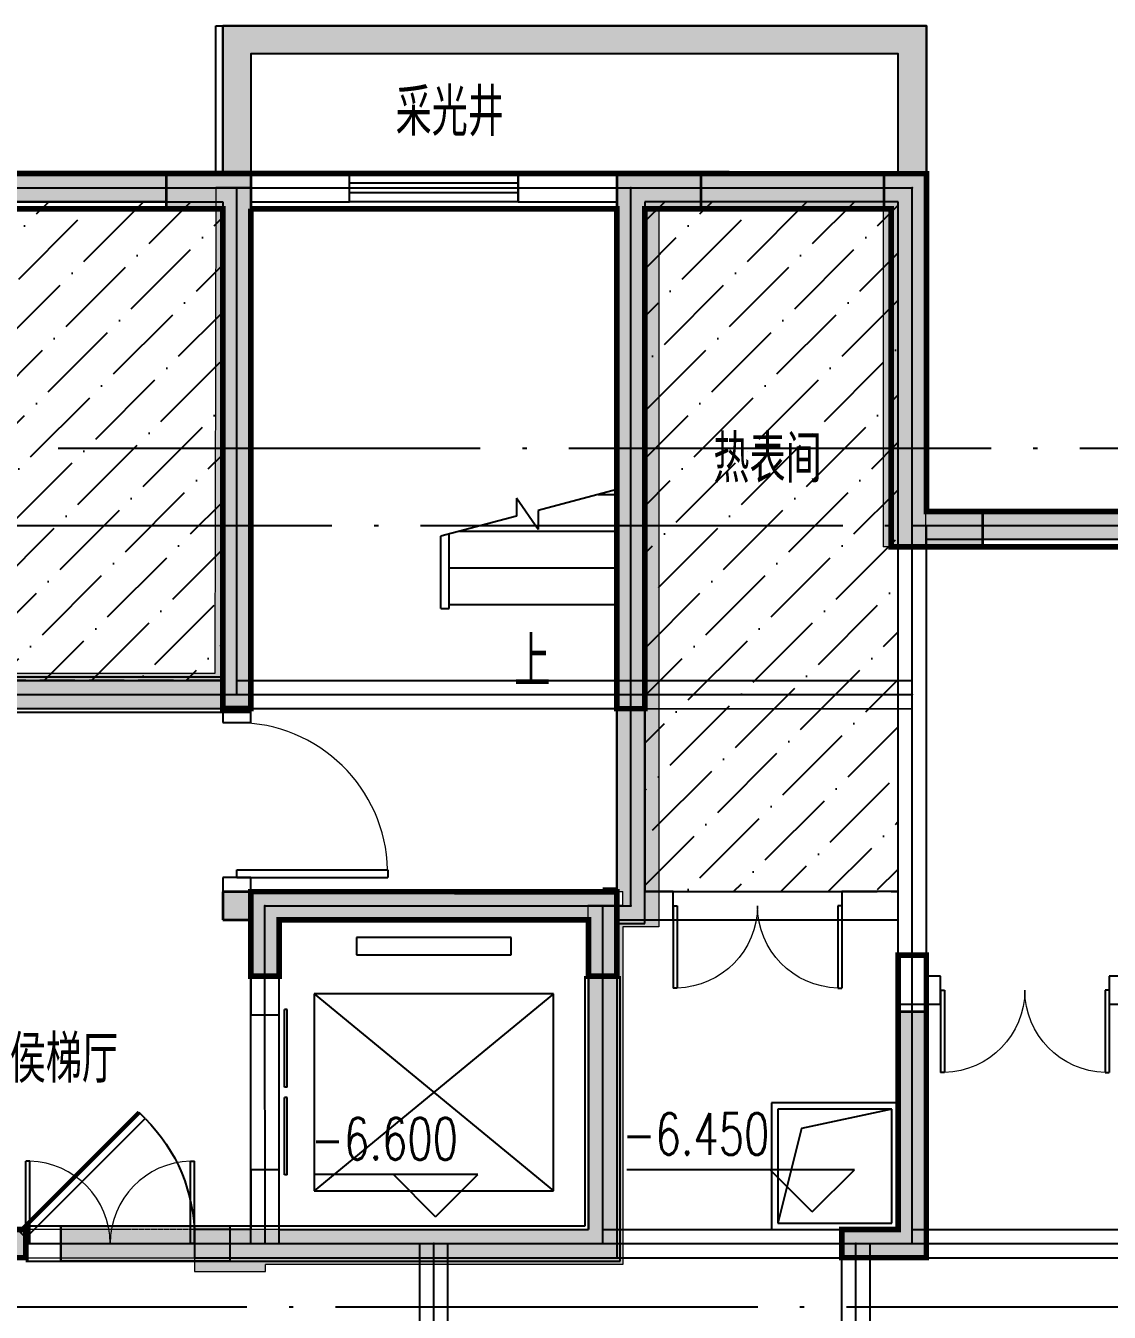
# Model space of a CAD drawing. Extents: x 290727 to 13733020, y 1731457 to 3643100.
# Drawn here: x 722863 to 730562, y 2202942 to 2212080 of the extents above; entities that cross this region are included whole.
import ezdxf

# ---------------------------------------------------------------- set-up
doc = ezdxf.new("R2010")
doc.units = 0
doc.header["$LTSCALE"] = 10
doc.header["$PDSIZE"] = 0.5
for name, pattern in [('DASH', [0.35, 0.25, -0.1]), ('DASHED', [0.75, 0.5, -0.25]), ('DOTE', [2.4200000000000004, 2, -0.2, 0.02, -0.2])]:
    doc.linetypes.add(name, pattern=pattern)
doc.layers.get('0').update_dxf_attribs({"linetype": 'CONTINUOUS'})
doc.layers.add('1106', color=7, linetype='CONTINUOUS', true_color=0x89bf5f)
doc.layers.add('2206', color=7, linetype='CONTINUOUS', true_color=0x3474d4)
for name, color, linetype in [('21000', 5, 'CONTINUOUS'), ('BEAM_DASH', 144, 'DASHED'), ('DIM_ELEV', 3, 'CONTINUOUS'), ('DIM_IDEN', 3, 'CONTINUOUS'), ('DIM_SYMB', 3, 'CONTINUOUS'), ('DOTE', 8, 'DOTE'), ('EVTR', 2, 'CONTINUOUS'), ('PUB_HATCH', 8, 'CONTINUOUS'), ('PUB_TEXT', 7, 'CONTINUOUS'), ('STAIR', 2, 'CONTINUOUS'), ('WALL', 255, 'CONTINUOUS'), ('WINDOW', 4, 'CONTINUOUS'), ('X-人防$0$PUB_HATCH', 8, 'CONTINUOUS'), ('人防4..30$0$人防4..30$0$SPACE_HATCH', 8, 'CONTINUOUS'), ('作业图', 4, 'CONTINUOUS'), ('文字', 4, 'CONTINUOUS')]:
    doc.layers.add(name, color=color, linetype=linetype)
doc.layers.add('DIM_MODI', color=6, linetype='CONTINUOUS', plot=False)
for name, color, linetype, lineweight in [('S_ConcWall', 8, 'CONTINUOUS', 35), ('X-人防$0$人防', 210, 'CONTINUOUS', 20), ('人防4..30$0$人防4..30$0$人防', 210, 'CONTINUOUS', 20)]:
    doc.layers.add(name, color=color, linetype=linetype, lineweight=lineweight)
doc.layers.get('0').off()
doc.styles.add('_TCH_DIM', font='SIMPLEX', dxfattribs={"bigfont": 'GBCBIG'})
doc.styles.add('HNSJY', font='HNSJY-07', dxfattribs={"width": 0.8, "bigfont": 'HNSJY-HZ'})

# ---------------------------------------------------------------- blocks, each defined once
blk = doc.blocks.new('A$C55C93FC2')
at = {"layer": 'DOTE', "linetype": 'DOTE', "ltscale": 150}
for p, q in [((107484.1350579556, 82642.35001189308), (252290.8196143164, 82642.35001189169)), ((102195.9590474386, 76542.35001189262), (252290.8196143164, 76542.35001189169))]:
    blk.add_line(p, q, dxfattribs=at)
blk = doc.blocks.new('A$C682E2834')
h = blk.add_hatch(color=0)
h.dxf.hatch_style = 1
h.paths.add_polyline_path([(30400.23085716739, 7899.570863577392), (30600.24778824602, 7899.58779752336), (30600.28163841716, 7499.763246389892), (30800.28163841716, 7499.782777639892), (30800.23085716716, 7899.561097952392), (32999.96913841716, 7899.459535452392), (33000.16445091716, 7499.571840139892), (33200.16445091716, 7499.638246389892), (33200.05505534937, 7899.587791461672), (33200.00038841716, 7899.570863577392), (33200.00038841739, 8099.440454095457), (30600.23085716739, 8099.570863577392), (30400.23085716739, 8099.570863577392)])
edge = h.paths.add_edge_path(flags=16)
edge.add_line((11799.89296654239, 7900.001527639892), (11799.80312279216, 7500.223207327392))
h.paths.add_polyline_path([(9600.016013417393, 7900.001527639892), (11799.89296654239, 7900.001527639892)], flags=17)
h.paths.add_polyline_path([(21424.87343529216, 250.0015276398917), (21599.87343529216, 250.0020159211417), (21599.87343529216, 0.002015921141719446), (21174.87343529216, 0.001527639891719446), (20999.87343529216, 0.002015921141719446), (20999.87343529216, 250.0020159211417), (21174.87343529216, 250.0015276398917), (21175.03163841716, 2150.010804983642), (21425.03163841716, 2149.991273733642)])
h.paths.add_polyline_path([(42349.82460716716, 2149.023988577392), (42599.82460716716, 2149.014222952392), (42599.74648216716, 0.0005510773917194456), (42199.74648216716, 0.002015921141719446), (42199.74648216716, 250.0020159211417), (42349.74648216716, 250.0015276398917)])
h.paths.add_polyline_path([(42599.90663841716, 3549.014222952392), (42349.90663841716, 3549.025941702392), (42350.00429466716, 5450.001527639892), (42200.00038841716, 5450.001527639892), (42200.00038841716, 5700.001527639892), (42600.00038841716, 5700.001527639892)])
h.paths.add_polyline_path([(40700.23085716716, 10549.10113701489), (40700.24257591716, 10799.10113701489), (41300.23866966716, 10799.07574638989), (41300.16054466716, 8649.073793264892), (41050.16054466716, 8649.083558889892), (41050.24257591716, 10549.08648857739)])
h.paths.add_polyline_path([(39150.00038841716, 5450.001527639892), (39150.00038841716, 5700.001527639892), (41050.00038841716, 5700.001527639892), (41050.00038841716, 6099.077699514892), (41300.00038841716, 6099.077699514892), (41300.00038841716, 5450.001527639892)])
h.paths.add_polyline_path([(35100.33632591716, 12949.37848076489), (35100.34804466716, 13199.37848076489), (35400.34023216716, 13199.34918388989), (35400.23866966716, 10799.34625420239), (35800.24648216716, 10799.33160576489), (35800.22695091716, 10549.33160576489), (35150.23866966716, 10549.36383232739), (35150.34413841716, 12949.36090263989)])
h.paths.add_polyline_path([(28700.48085716716, 13199.59723076489), (28700.47695091716, 12949.59723076489), (28650.48281029216, 12949.60309013989), (28650.38124779216, 10549.60504326489), (28000.38124779216, 10549.60504326489), (28000.38124779216, 10799.60504326489), (28400.38124779216, 10799.60504326489), (28400.48281029216, 13199.60699638989)])
h.paths.add_polyline_path([(22750.16249779216, 8649.935121389892), (22500.16249779216, 8649.944887014892), (22500.23866966716, 10799.94586357739), (23100.24257591716, 10799.91754326489), (23100.23085716716, 10549.91754326489), (22750.23866966716, 10549.93414482739)])
h.paths.add_polyline_path([(24650.00234154216, 5700.001527639892), (24650.00234154216, 5450.001527639892), (22500.00234154216, 5450.001527639892), (22500.00234154216, 6049.940980764892), (22750.00234154216, 6049.940980764892), (22750.00234154216, 5700.001527639892)])
h.paths.add_polyline_path([(25699.81679466716, 250.0010393586417), (25699.81679466716, 0.001039358641719446), (24799.74648216716, 0.001039358641719446), (24799.83046654216, 2149.837953421142), (25049.83046654216, 2149.827699514892), (25049.74648216716, 250.0010393586417)])
h.paths.add_polyline_path([(32024.28945091716, 0.001039358641719446), (31299.81679466716, 0.001039358641719446), (31299.81679466716, 250.0010393586417), (31774.35976341716, 250.0010393586417), (31774.89101341716, 2149.639711233642), (32024.89101341716, 2149.569398733642), (32024.35976341716, 250.0010393586417), (32499.81679466716, 250.0010393586417), (32499.81679466716, 0.001039358641719446)])
h.paths.add_polyline_path([(29000.14491966716, 5700.001527639892), (29000.14491966716, 5500.001527639892), (28400.14296654216, 5500.001527639892), (28400.22109154216, 7249.609926077392), (28600.22109154216, 7249.600160452392), (28600.14296654216, 5700.001527639892)])
h.paths.add_polyline_path([(34800.00038841716, 5500.001527639892), (34800.00038841716, 5700.001527639892), (35200.00038841716, 5700.001527639892), (35200.00038841716, 7249.351137014892), (35400.00038841716, 7249.351137014892), (35400.00038841716, 5500.001527639892)])
h.paths.add_polyline_path([(30000.47695091716, 12949.58355888989), (30000.48085716716, 13199.58160576489), (30600.48281029216, 13199.57184013989), (30600.32656029216, 9399.568910452392), (30400.33046654216, 9399.575746389892), (30400.48671654216, 12949.57574638989)])
h.paths.add_polyline_path([(33200.18398216716, 9399.449769827392), (33400.18007591716, 9399.442933889892), (33400.34023216716, 12949.44098076489), (33800.33632591716, 12949.41949638989), (33800.34804466716, 13199.41949638989), (33200.34023216716, 13199.44879326489)])
h.paths.add_polyline_path([(38099.74648216716, 0.001039358641719446), (38099.74648216716, 250.0010393586417), (38749.74648216716, 250.0010393586417), (38749.82460716716, 2149.190980764892), (38999.82460716716, 2149.181215139892), (38999.74648216716, 0.001039358641719446)])
h.paths.add_polyline_path([(35024.86366966716, 2149.365785452392), (34774.86366966716, 2149.374574514892), (34774.93788841716, 4199.375551077392), (35024.93788841716, 4199.365785452392)])
h.paths.add_polyline_path([(29025.00234154216, 2149.648500296142), (28775.00234154216, 2149.648500296142), (28775.00234154216, 4199.648012014892), (29025.00234154216, 4199.648012014892)])
h.paths.add_polyline_path([(1900.001609120285, 10800.00152763989), (1900.001609120285, 10550.00152763989), (1550.001609120285, 10550.00152763989), (1550.001609120285, 8650.001527639892), (1300.001609120285, 8650.001527639892), (1300.001609120285, 10800.00152763989)])
h.paths.add_polyline_path([(3450.00136497966, 5700.001527639892), (3450.00136497966, 5450.001527639892), (1300.001609120285, 5450.001527639892), (1300.001609120285, 6100.001527639892), (1550.001609120285, 6100.001527639892), (1550.001609120285, 5700.001527639892)])
h.paths.add_polyline_path([(20100.00234154216, 8650.001527639892), (19850.00234154216, 8650.001527639892), (19850.00234154216, 10550.00152763989), (19500.00234154216, 10550.00152763989), (19500.00234154216, 10800.00152763989), (20100.00234154216, 10800.00152763989)])
h.paths.add_polyline_path([(13899.85097435466, 12950.00152763989), (13899.85097435466, 13200.00152763989), (14199.85488060466, 13200.00152763989), (14199.85488060466, 10800.00152763989), (14599.85585716716, 10800.00152763989), (14599.85585716716, 10550.00152763989), (13949.85488060466, 10550.00152763989), (13949.85488060466, 12950.00152763989)])
h.paths.add_polyline_path([(7499.99745872966, 13200.00152763989), (7499.99745872966, 12950.00152763989), (7450.00136497966, 12950.00152763989), (7450.00136497966, 10550.00152763989), (6800.00136497966, 10550.00152763989), (6800.00136497966, 10800.00152763989), (7200.00136497966, 10800.00152763989), (7200.00136497966, 13200.00152763989)])
h.paths.add_polyline_path([(17950.00234154216, 5450.001527639892), (17950.00234154216, 5700.001527639892), (19850.00234154216, 5700.001527639892), (19850.00234154216, 6050.001527639892), (20100.00234154216, 6050.001527639892), (20100.00234154216, 5450.001527639892)])
h.paths.add_polyline_path([(16900.00234154216, 0.001039358641719446), (16900.00234154216, 250.0010393586417), (17550.00234154216, 250.0010393586417), (17550.00234154216, 2150.001039358642), (17800.00234154216, 2150.001039358642), (17800.00234154216, 0.001039358641719446)])
h.paths.add_polyline_path([(10575.42616966716, 0.001039358641719446), (10100.00136497966, 0.001039358641719446), (10100.00136497966, 250.0010393586417), (10575.42616966716, 250.0010393586417), (10575.00136497966, 2149.975160452392), (10825.00136497966, 2150.026918264892), (10825.42616966716, 250.0010393586417), (11300.00136497966, 250.0010393586417), (11300.00136497966, 0.001039358641719446)])
h.paths.add_polyline_path([(400.0016091202851, 5700.001527639892), (400.0016091202851, 5450.001527639892), (250.0016091202851, 5450.001527639892), (250.0016091202851, 3550.001527639892), (0.001609120285138488, 3550.001527639892), (0.001609120285138488, 5700.001527639892)])
h.paths.add_polyline_path([(400.0011208390351, 250.0020159211417), (400.0018532609101, 0.002015921141719446), (0.001609120285138488, 0.0005510773917194456), (0.001609120285138488, 2150.001039358642), (250.0016091202851, 2150.001039358642), (250.0016091202851, 250.0015276398917)])
h.paths.add_polyline_path([(13599.85488060466, 5500.001527639892), (13599.85488060466, 5700.001527639892), (13999.85488060466, 5700.001527639892), (13999.85488060466, 7250.001527639892), (14199.85488060466, 7250.001527639892), (14199.85488060466, 5500.001527639892)])
h.paths.add_polyline_path([(7800.00136497966, 5700.001527639892), (7800.00136497966, 5500.001527639892), (7200.00136497966, 5500.001527639892), (7200.00136497966, 7250.001527639892), (7400.00136497966, 7250.001527639892), (7400.00136497966, 5700.001527639892)])
h.paths.add_polyline_path([(12599.85097435466, 13200.00152763989), (12599.85097435466, 12950.00152763989), (12199.85488060466, 12950.00152763989), (12199.85488060466, 9400.001527639892), (11999.85488060466, 9400.001527639892), (11999.85488060466, 13200.00152763989)])
h.paths.add_polyline_path([(9200.001364979893, 9400.001527639892), (9200.001364979893, 12950.00152763989), (8799.99745872966, 12950.00152763989), (8799.99745872966, 13200.00152763989), (9400.00136497966, 13200.00152763989), (9400.001364979893, 9400.001527639892)])
h.paths.add_polyline_path([(4500.00136497966, 250.0010393586417), (4500.00136497966, 0.001039358641719446), (3600.00136497966, 0.001039358641719446), (3600.00136497966, 2150.001039358642), (3850.00136497966, 2150.001039358642), (3850.00136497966, 250.0010393586417)])
h.paths.add_polyline_path([(7825.00136497966, 2150.001039358642), (7575.00136497966, 2150.001039358642), (7575.00136497966, 4200.001527639892), (7825.00136497966, 4200.001527639892)])
h.paths.add_polyline_path([(13824.85683372966, 2150.001039358642), (13574.85683372966, 2150.001039358642), (13574.85683372966, 4200.001527639892), (13824.85683372966, 4200.001527639892)])
edge = h.paths.add_edge_path()
edge.add_line((11999.78554466739, 8100.001527639892), (12199.78554466739, 8100.001527639892))
edge.add_line((12199.78554466739, 8100.001527639892), (12199.78554466739, 7900.001527639892))
edge.add_line((12199.78554466739, 7900.001527639892), (11999.76861358853, 7900.01846158586))
edge.add_line((9400.016013417393, 8100.001527639892), (9200.016013417393, 8100.001527639892))
edge.add_line((9200.016013417393, 8100.001527639892), (9200.016013417393, 7900.001527639892))
edge.add_line((9200.016013417393, 7900.001527639892), (9400.032944496023, 7900.01846158586))
edge.add_line((9400.011129499879, 7900.018459738931), (9400.00136497966, 7500.188051077392))
edge.add_line((9400.00136497966, 7500.188051077392), (9600.00136497966, 7500.182191702392))
edge.add_line((9600.00136497966, 7500.182191702392), (9600.016013417393, 7900.001527639892))
edge.add_line((11999.87831810489, 8100.001527639892), (9400.016013417393, 8100.001527639892))
edge.add_line((11799.80312279216, 7500.223207327392), (11999.80312279239, 7500.193910452392))
edge.add_line((11999.80312279239, 7500.193910452392), (11999.76861358853, 7900.01846158586))
at = {"layer": 'S_ConcWall', "color": 0, "lineweight": 35, "ltscale": 0.9999999776482582}
for p, q in [((30000.47695091716, 12949.58355888989), (30000.48085716716, 13199.58160576489)), ((30000.48085716716, 13199.58160576489), (30600.48281029216, 13199.57184013989)), ((30600.48281029216, 13199.57184013989), (30600.32656029216, 9399.568910452392)), ((33200.34023216716, 13199.44879326489), (33200.18398216716, 9399.449769827392)), ((33800.34804466716, 13199.41949638989), (33200.34023216716, 13199.44879326489)), ((33800.33632591716, 12949.41949638989), (33800.34804466716, 13199.41949638989)), ((35100.33632591716, 12949.37848076489), (35100.34804466716, 13199.37848076489)), ((35100.34804466716, 13199.37848076489), (35400.34023216716, 13199.34918388989)), ((35400.34023216716, 13199.34918388989), (35400.23866966716, 10799.34625420239)), ((30400.48671654216, 12949.57574638989), (30000.47695091716, 12949.58355888989)), ((30400.33046654216, 9399.575746389892), (30400.48671654216, 12949.57574638989)), ((33400.18007591716, 9399.442933889892), (33400.34023216716, 12949.44098076489)), ((33400.34023216716, 12949.44098076489), (33800.33632591716, 12949.41949638989)), ((35150.34413841716, 12949.36090263989), (35100.33632591716, 12949.37848076489)), ((35150.23866966716, 10549.36383232739), (35150.34413841716, 12949.36090263989)), ((35400.23866966716, 10799.34625420239), (35800.24648216716, 10799.33160576489)), ((35800.24648216716, 10799.33160576489), (35800.22695091716, 10549.33160576489)), ((35800.22695091716, 10549.33160576489), (35150.23866966716, 10549.36383232739)), ((30600.32656029216, 9399.568910452392), (30400.33046654216, 9399.575746389892)), ((33200.18398216716, 9399.449769827392), (33400.18007591716, 9399.442933889892)), ((30600.23085716739, 8099.570863577392), (33200.00038841739, 8099.440454095457)), ((33200.00038841739, 8099.440454095457), (33200.00038841716, 7899.570863577392)), ((30600.28163841716, 7499.763246389892), (30600.24778824602, 7899.58779752336)), ((32999.96913841716, 7899.459535452392), (30800.23085716716, 7899.561097952392)), ((30800.23085716716, 7899.561097952392), (30800.28163841716, 7499.782777639892)), ((33000.16445091716, 7499.571840139892), (32999.96913841716, 7899.459535452392)), ((33200.05505534937, 7899.587791461672), (33200.16445091716, 7499.638246389892)), ((30800.28163841716, 7499.782777639892), (30600.28163841716, 7499.763246389892)), ((33200.16445091716, 7499.638246389892), (33000.16445091716, 7499.571840139892)), ((35200.00038841716, 5700.001527639892), (35200.00038841716, 7249.351137014892)), ((35200.00038841716, 7249.351137014892), (35400.00038841716, 7249.351137014892)), ((35400.00038841716, 7249.351137014892), (35400.00038841716, 5500.001527639892)), ((34800.00038841716, 5700.001527639892), (35200.00038841716, 5700.001527639892)), ((34800.00038841716, 5500.001527639892), (34800.00038841716, 5700.001527639892)), ((35400.00038841716, 5500.001527639892), (34800.00038841716, 5500.001527639892))]:
    blk.add_line(p, q, dxfattribs=at)
at = {"layer": 'S_ConcWall', "color": 0}
for p, q in [((30600.23085716739, 8099.570863577392), (30400.23085716739, 8099.570863577392)), ((30400.23085716739, 8099.570863577392), (30400.23085716739, 7899.570863577392)), ((30400.23085716739, 7899.570863577392), (30600.24778824602, 7899.58779752336))]:
    blk.add_line(p, q, dxfattribs=at)
blk = doc.blocks.new('A$C14B0585C')
h = blk.add_hatch(color=256)
h.dxf.hatch_style = 1
h.paths.add_polyline_path([(3799.336395423044, -7.21916148904711e-05), (9399.266082923044, -7.21916148904711e-05), (9399.266082923044, 199.9994395449467), (3799.336395423044, 199.9994395449467)])
h.paths.add_polyline_path([(10299.53561418853, 199.9994395398535), (13499.26608292304, 199.9994395398535), (13499.26608292304, -7.21916148904711e-05), (10299.53561418853, -7.21916148904711e-05)])
h.paths.add_polyline_path([(13699.53561418573, 3550.005298922333), (13899.34420792304, 3549.023853589635), (13899.34420792304, 2149.012134839635), (13699.53561418573, 2149.993580172333)])
h.paths.add_polyline_path([(7099.766082923044, 10799.32951765214), (11999.75631729804, 10799.32951765214), (11999.53073138348, 10599.99943954247), (7099.540497008478, 10599.99943954247)])
h.paths.add_polyline_path([(1699.535614182358, 13199.99943951939), (1699.535614180262, 14249.9994395354), (6699.535614192719, 14249.9994395455), (6699.433008756838, 13199.34713746028), (6499.535614220076, 13199.99943953214), (6499.53561421996, 14049.99943954614), (1899.535614174674, 14049.99943951843), (1899.535614169785, 13199.99943955775)])
h.paths.add_polyline_path([(0.0004579230444505811, 13199.59514265214), (1299.996551673044, 13199.59514265214), (1299.996551673044, 12999.99943951971), (0.0004579230444505811, 12999.99943951971)])
h.paths.add_polyline_path([(12599.75103755097, 10799.4987999248), (13499.5356141848, 10799.99943954742), (13499.53561440902, 5499.999439546344), (13299.53561440902, 5499.999439546344), (13299.53561419074, 10599.99943951372), (12599.75103755202, 10600.02486770923)])
blk.add_lwpolyline([(1699.535614182358, 13199.99943951939), (1699.535614180262, 14249.9994395354), (6699.535614192719, 14249.9994395455), (6699.433008756838, 13199.34713746028), (6499.535614220076, 13199.99943953214), (6499.53561421996, 14049.99943954614), (1899.535614174674, 14049.99943951843), (1899.535614169785, 13199.99943955775), (1699.535614182358, 13199.99943955737)])
for points in [[(0.0004579230444505811, 13199.59514265214), (1299.996551673044, 13199.59514265214), (1299.996551673044, 12999.99943951971), (0.0004579230444505811, 12999.99943951971)], [(7099.766082923044, 10799.32951765214), (11999.75631729804, 10799.32951765214), (11999.53073138348, 10599.99943954247), (7099.540497008478, 10599.99943954247)]]:
    blk.add_lwpolyline(points, close=True)
blk = doc.blocks.new('A$C71BC4E5A')
at = {"layer": 'DIM_SYMB'}
blk.add_lwpolyline([(-524.9992847596584, 2010.002195504785, 0, 0, 0), (-524.9992847596584, 2360.002195504785, 80.00000000000001, 0, 0), (-524.9992847596584, 2660.002195504785, 0, 0, 0)], format="xyseb", dxfattribs=at)
at = {"layer": 'STAIR'}
for p, q in [((100.0007152403417, 2955.168232274386), (-457.4374675729189, 2807.856463635483)), ((100.0007152403416, 2140.002195504785), (100.0007152403416, 2955.168232274386)), ((-611.419354736492, 2893.716088041895), (-611.8550827107442, 2767.049190835918)), ((-457.9018582684282, 2672.857262373838), (-611.419354736492, 2893.716088041895)), ((-33.07006257132105, 2920.002195504785), (100.0007152403416, 2920.002195504785)), ((-611.8550827107442, 2767.049190835918), (-1149.999284759658, 2624.836158735184)), ((-457.4374675729189, 2807.856463635483), (-457.9018582684282, 2672.857262373838)), ((-1016.928506947996, 2660.002195504785), (100.0007152403416, 2660.002195504785)), ((-1149.999284759658, 2140.002195504785), (-1149.999284759659, 2624.836158735185)), ((-1149.999284759658, 2110.002195504785), (-1149.999284759658, 2624.836158735184)), ((-1089.999284759658, 2110.002195504785), (-1089.999284759658, 2640.692098265066)), ((-1089.999284759658, 2400.002195504785), (100.0007152403416, 2400.002195504785)), ((-1149.999284759658, 2110.002195504785), (-1089.999284759658, 2110.002195504785)), ((-1089.999284759658, 2140.002195504785), (100.0007152403416, 2140.002195504785))]:
    blk.add_line(p, q, dxfattribs=at)
at = {"layer": 'PUB_TEXT', "style": '_TCH_DIM'}
blk.add_text('上', height=357.4468085106383, dxfattribs=at).set_placement((-629.2546039085946, 1555.002195504785))
blk = doc.blocks.new('$DorLib2D$00000127')
at = {"color": 0, "linetype": 'Continuous'}
for p, q in [((-0.0333333333328483, 0.79489831543669, -93.75), (-0.5333333333328483, 0.79489831543669, -93.75)), ((-0.5333333333328483, 0.79489831543669, -93.75), (-0.5333333333328483, 0.6904056441872441, -93.75)), ((-0.0333333333328483, 0.79489831543669, -93.75), (-0.0333333333328483, 0.6904056441872441, -93.75)), ((0.0333333333328483, 0.79489831543669, -93.75), (0.0333333333328483, 0.6904056441872441, -93.75)), ((0.5333333333328483, 0.79489831543669, -93.75), (0.0333333333328483, 0.79489831543669, -93.75)), ((0.5333333333328483, 0.79489831543669, -93.75), (0.5333333333328483, 0.6904056441872441, -93.75)), ((-0.0333333333328483, 0.6904056441872441, -93.75), (-0.5333333333328483, 0.6904056441872441, -93.75)), ((0.5333333333328483, 0.6904056441872441, -93.75), (0.0333333333328483, 0.6904056441872441, -93.75)), ((0.5, 0.4999999999999787, -93.75), (-0.5, 0.4999999999999787, -93.75))]:
    blk.add_line(p, q, dxfattribs=at)
blk = doc.blocks.new('$TCHSYS$WIN2D')
for p, q in [((-0.5, 0.5), (0.5, 0.5)), ((-0.5, 0.5), (-0.5, -0.5)), ((0.5, 0.5), (0.4999999999999999, -0.5)), ((0.5, 0.1666666666666666), (-0.5, 0.1666666666666666)), ((0.5, -0.1666666666666667), (-0.5, -0.1666666666666667)), ((-0.5, -0.5), (0.5, -0.5))]:
    blk.add_line(p, q)
blk = doc.blocks.new('$DorLib2D$00000002')
for p, q in [((-0.5, -1e-16), (-0.5000000000000007, 0.4875)), ((-0.4750000000000007, 0.4875), (-0.5000000000000007, 0.4875)), ((-0.475, 0), (-0.4750000000000007, 0.4875)), ((0.475, 0), (0.4750000000000007, 0.4875)), ((0.4750000000000007, 0.4875), (0.5000000000000007, 0.4875)), ((0.5, -1e-16), (0.5000000000000007, 0.4875)), ((-0.5, -1e-16), (-0.475, 0)), ((0.5, -1e-16), (0.475, 0))]:
    blk.add_line(p, q)
at = {"lineweight": 13}
for centre, start, end in [((-0.4875, 0), 0, 88.53071641864632), ((0.4875, 0), 91.46928358135372, 180)]:
    blk.add_arc(centre, 0.4875, start, end, dxfattribs=at)
blk = doc.blocks.new('$DorLib2D$00000001')
for p, q in [((0.45, 0.975), (0.5000000000000002, 0.975)), ((0.45, 0), (0.45, 0.975)), ((0.5, 0), (0.5, 0.975)), ((0.5, 0), (0.45, 0))]:
    blk.add_line(p, q)
at = {"lineweight": 13}
blk.add_arc((0.475, 0), 0.975, 91.46928358135379, 180, dxfattribs=at)
blk = doc.blocks.new('X-人防$0$$DorLib2D$00000083')
for p, q in [((-0.2071067811911576, 0.7821067811847939), (-0.1717514421318356, 0.8174621202441017)), ((0.4999999999953957, 0.0749999999982407), (-0.2071067811911576, 0.7821067811847939)), ((0.4999999999953957, 0.0749999999982407), (0.5353553390547177, 0.1103553390575627))]:
    blk.add_line(p, q)
at = {"const_width": 0.025}
blk.add_lwpolyline([(0.5353553390547177, 0.1103553390575627), (-0.1717514421317787, 0.8174621202441443)], dxfattribs=at)
blk.add_arc((0.4999999999953957, 0.0749999999982407), 1, 135, 180)
blk = doc.blocks.new('车库建筑作业图')
at = {"layer": 'PUB_HATCH'}
h = blk.add_hatch(dxfattribs=at)
h.set_pattern_fill('ANSI36', color=256, scale=150, style=0)
h.set_pattern_definition([(45, (0, 0), (126.284851702535, 463.0444562426283), [595.3125, -119.0625, 0, -119.0625])])
h.paths.add_polyline_path([(722462.3761731294, 2210829.787113925), (724262.3761730795, 2210829.787113925), (724262.3761730795, 2207429.787113923), (722462.3761731294, 2207429.787113923)])
h.paths.add_polyline_path([(729062.3761730437, 2210829.787113925), (727262.3761730937, 2210829.787113925), (727262.3761730937, 2205929.787113923), (729062.3761730437, 2205929.787113923)])
at = {"layer": 'X-人防$0$PUB_HATCH'}
for points in [[(727362.3761744194, 2210780.089219899), (727062.3761745027, 2211030.033853121), (727062.3761728035, 2205930.621263229), (727362.3761727202, 2205680.676630007)], [(729256.0791898585, 2211030.438745158), (728956.0781052377, 2210780.383369663), (728956.0676898181, 2208379.140011381), (729256.0676898153, 2208379.138710128)], [(724212.3764025192, 2210930.870687596), (724206.3406196737, 2207479.993961739), (724455.9038181821, 2207230.040019391), (724462.3760201196, 2210930.433423816)], [(726855.7969542313, 2205830.677647881), (726855.7969542146, 2205780.61081789), (727055.79695422, 2205800.625583801), (727105.7969542615, 2205930.629277409), (727105.7969542313, 2205830.67764783)], [(727055.7969542199, 2205800.625583801), (726855.7969542146, 2205780.61081789), (726855.796953465, 2203530.608098225), (727105.7969533816, 2203280.608083783), (727105.7969541812, 2205680.629273149)]]:
    blk.add_hatch(color=256, dxfattribs=at).paths.add_polyline_path(points)
at = {"layer": 'X-人防$0$PUB_HATCH', "linetype": 'Continuous'}
for points in [[(724567.30000867, 2203530.608230428), (724062.3761846852, 2203530.608259611), (724062.3761673458, 2203230.608259611), (724567.2999913306, 2203230.608230428)], [(727105.7969533816, 2203280.608083783), (726855.796953465, 2203530.608098225), (724567.3000086655, 2203530.608230428), (724567.2999942234, 2203280.608230428)]]:
    blk.add_hatch(color=256, dxfattribs=at).paths.add_polyline_path(points)
at = {"layer": '人防4..30$0$人防4..30$0$SPACE_HATCH'}
for points in [[(728956.0781052377, 2210780.383369663), (729256.0791898585, 2211030.438745158), (727062.3761745027, 2211030.033853121), (727362.3761744194, 2210780.089219899)], [(724455.9038181821, 2207230.040019391), (724206.3406196737, 2207479.993961739), (722212.3761730973, 2207479.625935473), (722462.3761730972, 2207229.672073746)], [(727362.3761727202, 2205680.676630007), (727062.3761728035, 2205930.621263229), (727105.7969542615, 2205930.629277409), (727055.79695422, 2205800.625583801), (727105.7969541812, 2205680.629273149)]]:
    blk.add_hatch(color=256, dxfattribs=at).paths.add_polyline_path(points)
blk.add_lwpolyline([(728162.3920896508, 2204429.78724206), (728162.3924475581, 2203529.787242117), (729062.3908215341, 2203529.787242117), (729062.3908215341, 2204429.78724206)], close=True)
blk.add_lwpolyline([(729017.3908215341, 2204384.78724206), (728374.408161597, 2204246.180837715), (728207.3920896508, 2203574.784510025)])
at = {"layer": 'DIM_ELEV'}
for p, q in [((728752.0792060156, 2203954.479924731), (727133.5806082847, 2203954.479924731)), ((728452.0792060156, 2203654.479924731), (728152.0792060156, 2203954.479924731)), ((728452.0792060156, 2203654.479924731), (728752.0792060156, 2203954.479924731)), ((726075.0793374634, 2203919.977968276), (724920.4188068629, 2203919.977968276)), ((725775.0793374634, 2203619.977968276), (725475.0793374634, 2203919.977968276)), ((725775.0793374634, 2203619.977968276), (726075.0793374634, 2203919.977968276))]:
    blk.add_line(p, q, dxfattribs=at)
at = {"layer": 'DIM_IDEN'}
blk.add_circle((728507.5806082877, 2203529.787242117), 0, dxfattribs=at)
at = {"layer": 'DIM_MODI', "linetype": 'Continuous'}
for p, q in [((724212.3761730785, 2211029.787113923), (724212.3761730723, 2212079.787113936)), ((724212.3761730723, 2212079.787113936), (729262.376173097, 2212079.787113946)), ((729262.376173097, 2212079.787113946), (729262.2003506991, 2208629.131869668)), ((722262.4122249637, 2211029.392589143), (724212.3761730785, 2211029.787113923)), ((729262.2003506991, 2208629.131869668), (736112.3761730733, 2208629.131869669))]:
    blk.add_line(p, q, dxfattribs=at)
at = {"layer": 'DOTE', "ltscale": 150}
blk.add_line((692998.279120014, 2208529.787113946), (737690.9445045231, 2208529.787113946), dxfattribs=at)
at = {"layer": 'EVTR'}
for p, q in [((725212.3761730794, 2205604.787113875), (725212.3761730794, 2205479.787113903)), ((726312.3761730924, 2205604.787113875), (725212.3761730794, 2205604.787113875)), ((726312.3761730924, 2205479.787113903), (726312.3761730924, 2205604.787113875)), ((725212.3761730794, 2205479.787113903), (726312.3761730924, 2205479.787113903)), ((726612.3761730719, 2205204.787113897), (724912.3761730719, 2205204.787113897)), ((724912.3761730719, 2205204.787113897), (724912.3761730719, 2203804.787113908)), ((726612.3761730719, 2205204.787113897), (724912.3761730719, 2203804.787113908)), ((724912.3761730719, 2205204.787113897), (726612.3761730719, 2203804.787113908)), ((726612.3761730719, 2203804.787113908), (726612.3761730719, 2205204.787113897)), ((724912.3761730719, 2203804.787113908), (726612.3761730719, 2203804.787113908))]:
    blk.add_line(p, q, dxfattribs=at)
at = {"layer": 'PUB_HATCH', "linetype": 'DASH', "ltscale": 100}
for points in [[(722462.3761731294, 2210829.787113925), (724262.3761730795, 2210829.787113925), (724262.3761730795, 2207429.787113923), (722462.3761731294, 2207429.787113923)], [(729062.3761730437, 2210829.787113925), (727262.3761730937, 2210829.787113925), (727262.3761730937, 2205929.787113923), (729062.3761730437, 2205929.787113923)]]:
    blk.add_lwpolyline(points, close=True, dxfattribs=at)
at = {"layer": 'WALL'}
for p, q in [((724262.3761730723, 2212079.787113936), (724262.3761730787, 2211029.787113923)), ((729262.376173097, 2212079.787113946), (724262.3761730723, 2212079.787113936)), ((729262.376173097, 2210929.787113956), (729262.376173097, 2212079.787113946)), ((724462.3761730735, 2211879.787113936), (724462.3761730787, 2211029.787113933)), ((729062.376173097, 2211879.787113946), (724462.3761730735, 2211879.787113936)), ((729062.376173097, 2211029.787113945), (729062.376173097, 2211879.787113946)), ((722262.3761730904, 2211029.787113923), (724262.3761730787, 2211029.787113923)), ((725162.3761730783, 2211029.787113936), (724462.3761730787, 2211029.787113933)), ((725162.3761730792, 2210829.787113936), (725162.3761730783, 2211029.787113936)), ((727162.3761730724, 2211029.787113946), (726362.3761730783, 2211029.787113942)), ((726362.3761730783, 2211029.787113942), (726362.3761730792, 2210829.787113942)), ((729062.376173097, 2211029.787113945), (727162.3761730925, 2211029.787113923)), ((729262.3761730725, 2208629.787113946), (729262.3761730726, 2210929.787113946)), ((722462.3761730904, 2210829.787113923), (724262.3761730937, 2210829.787113923)), ((724262.3761730937, 2210829.787113923), (724262.3761730937, 2207429.787113923)), ((724462.3761730937, 2210829.787113933), (724462.3761730937, 2207329.787113923)), ((724462.3761730937, 2210829.787113933), (725162.3761730792, 2210829.787113936)), ((726362.3761730792, 2210829.787113942), (727062.3761730937, 2210829.787113945)), ((727062.3761730937, 2210829.787113945), (727062.3761730937, 2205929.787113923)), ((727262.3761730937, 2210829.787113924), (727262.3761730937, 2205929.787113923)), ((729062.3761730726, 2210829.787113945), (727262.3761730937, 2210829.787113924)), ((729062.3761730725, 2208529.787113946), (729062.3761730726, 2210829.787113945)), ((735062.3761730723, 2208629.787113946), (729262.3761730725, 2208629.787113946)), ((729062.3761730969, 2205929.787113923), (729062.3761730969, 2208529.787113946)), ((734962.3762215399, 2208429.787113946), (729262.3761730969, 2208429.787113946)), ((729262.3761730969, 2205829.787113923), (729262.3761730969, 2208429.787113946)), ((722262.3761730968, 2207429.787113923), (724262.3761730937, 2207429.787113923)), ((724462.3761730937, 2207129.78711392), (724462.3761730937, 2207329.787113923)), ((722462.3761730968, 2207229.787113923), (724262.3761730937, 2207229.787113923)), ((724262.3761730937, 2207229.787113923), (724262.3761730937, 2207129.78711392)), ((724262.3761730937, 2207129.78711392), (724462.3761730937, 2207129.78711392)), ((724462.3761730937, 2206029.78711392), (724262.3761730937, 2206029.78711392)), ((724262.3761730937, 2206029.78711392), (724262.3761730937, 2205729.787113923)), ((724462.3761730937, 2205929.787113923), (724462.3761730937, 2206029.78711392)), ((724462.3761730937, 2205929.787113923), (724562.3761730937, 2205929.787113923)), ((724562.3761730937, 2205929.787113923), (726962.3761730937, 2205929.787113923)), ((726962.3761730937, 2205929.787113923), (727062.3761730937, 2205929.787113923)), ((727462.3761730675, 2205929.787113923), (727262.3761730937, 2205929.787113923)), ((727462.3761730675, 2205729.787113923), (727462.3761730675, 2205929.787113923)), ((729062.3761730969, 2205929.787113923), (728662.3761730675, 2205929.787113923)), ((728662.3761730675, 2205929.787113923), (728662.3761730675, 2205729.787113923)), ((729262.3761730972, 2205329.787113947), (729262.3761730969, 2205829.787113923)), ((724262.3761730937, 2205729.787113923), (724462.3761730937, 2205729.787113923)), ((724462.3761730937, 2205729.787113923), (724462.3761730937, 2205054.787113902)), ((724662.3761730937, 2205054.787113902), (724662.3761730937, 2205729.787113923)), ((724662.3761730937, 2205729.787113923), (726862.3761730937, 2205729.787113923)), ((726862.3761730937, 2205729.787113923), (726862.3761730937, 2203529.787113947)), ((727062.3761730937, 2205729.787113923), (727062.3761730937, 2203329.787113947)), ((727062.3761730937, 2205729.787113923), (727162.3761730937, 2205729.787113923)), ((727162.3761730937, 2205729.787113923), (727462.3761730675, 2205729.787113923)), ((728662.3761730675, 2205729.787113923), (729062.3761730969, 2205729.787113923)), ((729062.3761730969, 2205129.787113947), (729062.3761730969, 2205729.787113923)), ((729362.376173054, 2205329.787113947), (729262.3761730972, 2205329.787113947)), ((729362.376173054, 2205129.787113947), (729362.376173054, 2205329.787113947)), ((732862.3761730728, 2205329.787113947), (730562.3761730541, 2205329.787113947)), ((730562.3761730541, 2205329.787113947), (730562.3761730541, 2205129.787113947)), ((729062.3761730969, 2205129.787113947), (729362.376173054, 2205129.787113947)), ((730562.3761730541, 2205129.787113947), (732662.3761730728, 2205129.787113947)), ((724462.3761730937, 2205054.787113902), (724662.3761730937, 2205054.787113902)), ((724662.3761730937, 2203954.787113902), (724462.3761730937, 2203954.787113902)), ((724462.3761730937, 2203954.787113902), (724462.3761730937, 2203529.787113947)), ((724662.3761730937, 2203529.787113947), (724662.3761730937, 2203954.787113902)), ((724462.3761730937, 2203529.787113947), (724062.3761730951, 2203529.787113947)), ((724062.3761730951, 2203529.787113947), (724062.3761730951, 2203329.787113947)), ((724662.3761730937, 2203529.787113947), (726862.3761730937, 2203529.787113947)), ((724062.3761730951, 2203329.787113947), (724562.3761730937, 2203329.787113947)), ((724562.3761730937, 2203329.787113947), (727062.3761730937, 2203329.787113947))]:
    blk.add_line(p, q, dxfattribs=at)
at = {"layer": 'WINDOW'}
for p, q in [((727462.3761730675, 2205929.787113923), (728662.3761730675, 2205929.787113923)), ((727462.3761730675, 2205729.787113923), (728662.3761730675, 2205729.787113923))]:
    blk.add_line(p, q, dxfattribs=at)
at = {"layer": 'WINDOW', "linetype": 'DASH'}
blk.add_lwpolyline([(728207.3920896508, 2204384.78724206), (728207.3920896508, 2203574.784510025), (729017.3908215341, 2203574.784510025), (729017.3908215341, 2204384.78724206)], close=True, dxfattribs=at)
at = {"layer": 'X-人防$0$人防', "color": 210}
for p, q in [((727062.3761745027, 2211030.033853121), (727062.3761728035, 2205930.621263229)), ((729256.0791898585, 2211030.438745158), (729256.0676898153, 2208379.138710128)), ((724212.3764025192, 2210930.870687596), (724206.3406196737, 2207479.993961739)), ((724462.3760201196, 2210930.433423816), (724212.3764025192, 2210930.870687596)), ((724462.3760201196, 2210930.433423816), (724455.9038181821, 2207230.040019391)), ((727362.3761744194, 2210780.089219899), (727362.3761727202, 2205680.676630007)), ((728956.0781052377, 2210780.383369663), (728956.0676898181, 2208379.140011381)), ((729256.0676898153, 2208379.138710128), (728956.0676898181, 2208379.140011381)), ((727105.7969542313, 2205830.67764783), (727105.7969542615, 2205930.629277409)), ((726855.7969542313, 2205830.677647881), (726855.7969542146, 2205780.61081789)), ((727105.7969542313, 2205830.67764783), (726855.7969542313, 2205830.677647881)), ((726855.7969542146, 2205780.61081789), (726855.796953465, 2203530.608098225)), ((727105.7969541812, 2205680.629273149), (727105.7969533816, 2203280.608083783))]:
    blk.add_line(p, q, dxfattribs=at)
at = {"layer": 'X-人防$0$人防', "color": 6, "linetype": 'Continuous'}
for p, q in [((724062.3761846852, 2203530.608259611), (724062.3761673458, 2203230.608259611)), ((724567.30000867, 2203530.608230428), (724062.3761846852, 2203530.608259611)), ((726855.796953465, 2203530.608098225), (724567.3000086655, 2203530.608230428)), ((724062.3761673458, 2203230.608259611), (724567.2999913306, 2203230.608230428)), ((727105.7969533816, 2203280.608083783), (724567.2999942234, 2203280.608230428)), ((724567.2999913306, 2203230.608230428), (724567.2999942234, 2203280.608230428))]:
    blk.add_line(p, q, dxfattribs=at)
at = {"layer": '人防4..30$0$人防4..30$0$人防'}
for p, q in [((729256.0791898585, 2211030.438745158), (727062.3761745027, 2211030.033853121)), ((728956.0781052377, 2210780.383369663), (727362.3761744194, 2210780.089219899)), ((724206.3406196737, 2207479.993961739), (722212.3761730973, 2207479.625935473)), ((724455.9038181821, 2207230.040019391), (722462.3761730972, 2207229.672073746)), ((727062.3761728035, 2205930.621263229), (727105.7969542615, 2205930.629277409)), ((727362.3761727202, 2205680.676630007), (727105.7969541812, 2205680.629273149))]:
    blk.add_line(p, q, dxfattribs=at)
for name, p in [('A$C14B0585C', (722562.8405588869, 2197829.787674404)), ('A$C71BC4E5A', (726962.3761730937, 2205829.787113921))]:
    blk.add_blockref(name, p)
at = {"color": 8}
blk.add_blockref('A$C682E2834', (693862.3601596428, 2197829.785586278), dxfattribs=at)
at = {"layer": 'WINDOW'}
for name, p, xscale, yscale, zscale, rotation in [('$TCHSYS$WIN2D', (725762.3761730788, 2210929.787113939), 1200, 200, 1200, 180.0000000002763), ('$DorLib2D$00000001', (724362.3761730937, 2206579.78711392), 1100, 1100, 1100, 270), ('$DorLib2D$00000002', (728062.3761730675, 2205829.787113923), -1200, 1200, 1200, 180), ('$DorLib2D$00000002', (729962.376173054, 2205229.787113947), -1200, 1200, -1200, 180), ('$DorLib2D$00000127', (724562.3761730937, 2204504.787113902), 1100, 200, 1100, 270)]:
    blk.add_blockref(name, p, dxfattribs=dict(at, xscale=xscale, yscale=yscale, zscale=zscale, rotation=rotation))
at = {"layer": 'WINDOW', "color": 7, "xscale": -1200, "yscale": 1200, "zscale": 1200, "rotation": 359.9999966884357}
blk.add_blockref('X-人防$0$$DorLib2D$00000083', (723462.3761760155, 2203380.60829429), dxfattribs=at)
at = {"layer": 'WINDOW', "xscale": 1200, "yscale": 1200, "zscale": -1200}
blk.add_blockref('$DorLib2D$00000002', (723462.3761730951, 2203429.787113947), dxfattribs=at)
at = {"layer": '文字', "linetype": 'Continuous'}
blk.add_blockref('A$C55C93FC2', (484928.2411151752, 2126437.437102827), dxfattribs=at)
at = {"layer": 'PUB_TEXT'}
for s, height, style, width, p in [('采光井', 337.5886524822695, 'HNSJY', 0.8, (725490.8850204803, 2211297.611874478)), ('热表间', 337.5886524822695, 'HNSJY', 0.8, (727749.1549198641, 2208834.45383283)), ('侯梯厅', 337.5886524822695, 'HNSJY', 0.8, (722748.532469588, 2204571.768935299)), ('-6.600', 297.5, '_TCH_DIM', 0.7058823529411765, (724890.4188068629, 2204024.977968276)), ('-6.450', 297.5, '_TCH_DIM', 0.7058823529411765, (727103.5806082847, 2204059.479924731))]:
    blk.add_text(s, height=height, dxfattribs=dict(at, style=style, width=width)).set_placement(p)
blk = doc.blocks.new('人防-l')
at = {"layer": '21000'}
blk.add_hatch(color=0, dxfattribs=at).paths.add_polyline_path([(875005.0344224663, -929808.6890150621), (876205.0344224663, -929808.6890150621), (876205.0344224663, -930058.6890150621), (875005.0344224663, -930058.6890150621)])
at = {"color": 0}
for p, q in [((874255.2219224663, -922434.0874525621), (876255.2219224663, -922434.1187025621)), ((876255.0344224663, -926034.1187025621), (876255.2219224663, -922434.1187025621)), ((876255.2219224663, -922434.1187025621), (879055.0344224663, -922434.2437025621)), ((879054.9094224663, -926034.2437025621), (879055.0344224663, -922434.2437025621)), ((879055.0344224663, -922434.2437025621), (881055.0344224663, -922434.3374525621)), ((881054.9719224663, -924834.3374525621), (881055.0344224663, -922434.3374525621)), ((881054.9094224663, -926034.3374525621), (881054.9719224663, -924834.3374525621)), ((881054.9719224663, -924834.3374525621), (883954.9719224663, -924834.4624525621)), ((874255.0344224663, -926034.0874525621), (876255.0344224663, -926034.1187025621)), ((876255.0344224663, -926034.1187025621), (879054.9094224663, -926034.2437025621)), ((879054.8469224663, -927534.2358900621), (879054.9094224663, -926034.2437025621)), ((879054.9094224663, -926034.2437025621), (881054.9094224663, -926034.3374525621)), ((881054.7219224663, -927884.3374525621), (881054.9094224663, -926034.3374525621)), ((876454.9719224663, -928033.9155775621), (876454.9719224663, -927534.1265150621)), ((876454.9719224663, -927534.1265150621), (878854.7219224663, -927534.2358900621)), ((878854.9094224663, -928034.0874525621), (878854.7219224663, -927534.2358900621)), ((878854.7219224663, -927534.2358900621), (879054.8469224663, -927534.2358900621)), ((881054.7219224663, -929933.6890150621), (881054.7219224663, -927884.3374525621)), ((876455.2219224663, -929933.6890150621), (876454.9719224663, -928033.9155775621)), ((878855.1594224663, -929933.6890150621), (878854.9094224663, -928034.0874525621)), ((874754.8469224663, -929933.6890150621), (876455.2219224663, -929933.6890150621)), ((876455.2219224663, -929933.6890150621), (877654.7219224663, -929933.6890150621)), ((877654.5969224663, -933384.0874525621), (877654.7219224663, -929933.6890150621)), ((877654.7219224663, -929933.6890150621), (878855.1594224663, -929933.6890150621)), ((878855.1594224663, -929933.6890150621), (880554.7219224663, -929933.6890150621)), ((880554.7219224663, -929933.6890150621), (880654.6594224663, -929933.6890150621)), ((880654.6594224663, -929933.6890150621), (881054.7219224663, -929933.6890150621)), ((880654.6594224663, -931309.3218275621), (880654.6594224663, -929933.6890150621)), ((881054.7219224663, -929933.6890150621), (883954.7219224663, -929933.6890150621))]:
    blk.add_line(p, q, dxfattribs=at)
for p in [(876255.2219224663, -922434.1187025621), (879055.0344224663, -922434.2437025621), (881055.0344224663, -922434.3374525621), (881054.9719224663, -924834.3374525621), (876255.0344224663, -926034.1187025621), (879054.9094224663, -926034.2437025621), (881054.9094224663, -926034.3374525621), (876454.9719224663, -927534.1265150621), (878854.7219224663, -927534.2358900621), (879054.8469224663, -927534.2358900621), (881054.7219224663, -927884.3374525621), (876454.9719224663, -928033.9155775621), (878854.9094224663, -928034.0874525621), (876455.2219224663, -929933.6890150621), (877654.7219224663, -929933.6890150621), (878855.1594224663, -929933.6890150621), (880554.7219224663, -929933.6890150621), (880654.6594224663, -929933.6890150621), (881054.7219224663, -929933.6890150621)]:
    blk.add_point(p, dxfattribs=at)
at = {"layer": '1106', "color": 0}
for p, q in [((874155.2219224663, -922334.0874525621), (876255.2219224663, -922334.1187025621)), ((876255.2219224663, -922334.1187025621), (879055.0344224663, -922334.2437025621)), ((879055.0344224663, -922334.2437025621), (881155.0344224663, -922334.3452650621)), ((881154.9719224663, -924734.3452650621), (881155.0344224663, -922334.3452650621)), ((874405.2219224663, -922584.0874525621), (876155.2219224663, -922584.1187025621)), ((876155.0344224663, -925909.1187025621), (876155.2219224663, -922584.1187025621)), ((876355.0344224663, -926159.1187025621), (876355.2219224663, -922584.1265150621)), ((876355.2219224663, -922584.1265150621), (878955.0344224663, -922584.2358900621)), ((878954.9094224663, -926034.2437025621), (878955.0344224663, -922584.2358900621)), ((879154.9094224663, -926034.2437025621), (879155.0344224663, -922584.2515150621)), ((879155.0344224663, -922584.2515150621), (880905.0344224663, -922584.3296400621)), ((880904.9719224663, -924984.3296400621), (880905.0344224663, -922584.3296400621)), ((881154.9719224663, -924734.3452650621), (883954.9719224663, -924734.4624525621)), ((880904.9719224663, -924984.3296400621), (883954.9719224663, -924984.4624525621)), ((874130.0344224663, -925909.0874525621), (876155.0344224663, -925909.1187025621)), ((878954.8469224663, -927409.2358900621), (878954.9094224663, -926034.2437025621)), ((879154.8469224663, -927659.2358900621), (879154.9094224663, -926034.2437025621)), ((874380.0344224663, -926159.0874525621), (876355.0344224663, -926159.1187025621)), ((876354.9719224663, -928033.9155775621), (876354.9719224663, -927434.1187025621)), ((876354.9719224663, -927434.1187025621), (878854.7219224663, -927434.2358900621)), ((878854.7219224663, -927409.2358900621), (878954.8469224663, -927409.2358900621)), ((876554.9719224663, -928033.9155775621), (876554.9719224663, -927634.1343275621)), ((876554.9719224663, -927634.1343275621), (878754.7844224663, -927634.2280775621)), ((878754.9094224663, -928034.0874525621), (878754.7844224663, -927634.2280775621)), ((878954.9094224663, -928034.0874525621), (878954.7844224663, -927659.2358900621)), ((878954.7844224663, -927659.2358900621), (879154.8469224663, -927659.2358900621)), ((880954.7219224663, -929833.6890150621), (880954.7219224663, -927884.3374525621)), ((881154.7219224663, -930033.6890150621), (881154.7219224663, -927884.3374525621)), ((878730.1594224663, -929808.6890150621), (878729.9094224663, -928034.0874525621)), ((878980.1594224663, -930058.6890150621), (878979.9094224663, -928034.0874525621)), ((874754.8469224663, -929808.6890150621), (876455.2219224663, -929808.6890150621)), ((875005.0344224663, -929808.6890150621), (875005.0344224663, -930058.6890150621)), ((876205.0344224663, -929808.6890150621), (876205.0344224663, -930058.6890150621)), ((876455.2219224663, -929808.6890150621), (877654.7219224663, -929808.6890150621)), ((877654.7219224663, -929808.6890150621), (878730.1594224663, -929808.6890150621)), ((880554.7219224663, -929833.6890150621), (880654.6594224663, -929833.6890150621)), ((880654.6594224663, -929833.6890150621), (880954.7219224663, -929833.6890150621)), ((880554.7219224663, -930033.6890150621), (880654.6594224663, -930033.6890150621)), ((880654.6594224663, -930033.6890150621), (881154.7219224663, -930033.6890150621)), ((874754.8469224663, -930058.6890150621), (876455.2219224663, -930058.6890150621)), ((876455.2219224663, -930058.6890150621), (877654.7219224663, -930058.6890150621)), ((877654.7219224663, -930058.6890150621), (878980.1594224663, -930058.6890150621))]:
    blk.add_line(p, q, dxfattribs=at)
at = {"layer": '21000', "color": 0, "linetype": 'Continuous'}
blk.add_lwpolyline([(875005.0344224663, -929808.6890150621), (876205.0344224663, -929808.6890150621), (876205.0344224663, -930058.6890150621), (875005.0344224663, -930058.6890150621)], close=True, dxfattribs=at)
at = {"layer": '2206', "color": 0}
for p, q in [((880954.9094224663, -926034.3374525621), (880954.9719224663, -924834.3374525621)), ((880954.9094224663, -926034.3374525621), (880954.9719224663, -924834.3374525621)), ((881154.9094224663, -926034.3374525621), (881154.9719224663, -924834.3374525621)), ((876255.0344224663, -925934.1187025621), (879054.9094224663, -925934.2437025621)), ((876255.0344224663, -925934.1187025621), (879054.9094224663, -925934.2437025621)), ((879054.9094224663, -925934.2437025621), (881054.9094224663, -925934.3374525621)), ((879054.9094224663, -925934.2437025621), (881054.9094224663, -925934.3374525621)), ((880954.7219224663, -927884.3374525621), (880954.9094224663, -926034.3374525621)), ((880954.7219224663, -927884.3374525621), (880954.9094224663, -926034.3374525621)), ((881154.7219224663, -927884.3374525621), (881154.9094224663, -926034.3374525621)), ((876255.0344224663, -926134.1187025621), (879054.9094224663, -926134.2437025621)), ((879054.9094224663, -926134.2437025621), (881054.9094224663, -926134.3374525621)), ((876355.2219224663, -929933.6890150621), (876354.9719224663, -928033.9155775621)), ((876355.2219224663, -929933.6890150621), (876354.9719224663, -928033.9155775621)), ((876555.2219224663, -929933.6890150621), (876554.9719224663, -928033.9155775621)), ((878855.1594224663, -929833.6890150621), (880554.7219224663, -929833.6890150621)), ((878855.1594224663, -929833.6890150621), (880554.7219224663, -929833.6890150621)), ((881054.7219224663, -929833.6890150621), (883954.7219224663, -929833.6890150621)), ((881054.7219224663, -929833.6890150621), (883954.7219224663, -929833.6890150621)), ((877554.5969224663, -933384.0874525621), (877554.7219224663, -929933.6890150621)), ((877554.5969224663, -933384.0874525621), (877554.7219224663, -929933.6890150621)), ((877754.5969224663, -933384.0874525621), (877754.7219224663, -929933.6890150621)), ((880554.6594224663, -931309.3218275621), (880554.6594224663, -929933.6890150621)), ((880554.6594224663, -931309.3218275621), (880554.6594224663, -929933.6890150621)), ((880754.6594224663, -931309.3218275621), (880754.6594224663, -929933.6890150621)), ((878855.1594224663, -930033.6890150621), (880554.7219224663, -930033.6890150621)), ((881054.7219224663, -930033.6890150621), (883954.7219224663, -930033.6890150621))]:
    blk.add_line(p, q, dxfattribs=at)
blk = doc.blocks.new('梁图-10.22')
at = {"color": 0}
blk.add_lwpolyline([(-1416873.943200963, 242057.9509942881), (-1374274.180751553, 242056.402327342), (-1374273.926789003, 247757.9519703458), (-1375573.862072781, 247757.9519702988), (-1375573.646290239, 252857.0261872541), (-1381473.688507753, 252857.2966968529), (-1381473.688507753, 255257.288640481), (-1388473.444365969, 255257.5848538666), (-1388473.54592963, 252857.5554859159), (-1402674.072296815, 252857.9519702909), (-1402674.072296815, 255257.9519702615), (-1409673.925812442, 255257.9519702615), (-1409673.925812442, 252857.9519702909), (-1415574.025342433, 252857.9519702899), (-1415574.025342664, 247759.6041288716), (-1416873.954426425, 247759.6041289298), (-1416873.954426637, 242059.6085485495)], dxfattribs=at)
at = {"layer": 'BEAM_DASH', "color": 0, "lineweight": 18}
for p, q in [((-1381673.674489717, 252607.3071236066), (-1381673.723968864, 251657.3075004248)), ((-1381473.72917744, 251557.2976047201), (-1381473.674489895, 252607.2985029169)), ((-1386473.598969026, 251657.5231254902), (-1388273.598968918, 251657.5512504899)), ((-1383673.725704989, 251657.401027489), (-1386273.598969069, 251657.5170984413)), ((-1381673.723968864, 251657.3075004248), (-1383473.725705186, 251657.3918755064)), ((-1381473.91667782, 249707.292677924), (-1381473.72917782, 251557.2926779184)), ((-1388273.607555679, 251457.5512505933), (-1386473.609385694, 251457.523125622)), ((-1386273.609385735, 251457.5170987002), (-1383673.732649433, 251457.4010275933)), ((-1383473.73264963, 251457.3918756056), (-1381673.73931248, 251457.3075009179)), ((-1381673.73931248, 251457.3075009179), (-1381673.916676792, 249707.3129481943)), ((-1386273.66667644, 249557.7115285886), (-1386273.429837635, 247757.9512505592)), ((-1386073.429835903, 247757.9512505592), (-1386073.666678172, 249557.7378475163)), ((-1383873.72917644, 249557.5396523979), (-1383873.492338827, 247757.9512505592)), ((-1383673.492337095, 247757.9512505592), (-1383673.729178172, 249557.565973707)), ((-1386273.429837635, 247757.9512505592), (-1387873.791677306, 247757.9512505592)), ((-1384973.916677306, 247757.9512505592), (-1386073.429835903, 247757.9512505592)), ((-1383873.492338827, 247757.9512505592), (-1384973.916677306, 247757.9512505592)), ((-1382073.916677306, 247757.9512505592), (-1383673.492337095, 247757.9512505592)), ((-1378773.911774721, 247757.9512505592), (-1381473.916677306, 247757.9512505592)), ((-1382073.979177306, 247657.9512505536), (-1382073.979177306, 246282.3184380592)), ((-1387873.791677306, 247557.9512505527), (-1386173.416677306, 247557.9512505527)), ((-1386173.416677306, 247557.9512505527), (-1385073.920300141, 247557.9512505527)), ((-1385073.920300141, 247557.9512505527), (-1385074.041677239, 244207.5564358281)), ((-1384874.041677371, 244207.5491902879), (-1384873.920300009, 247557.9512505527)), ((-1384873.920300009, 247557.9512505527), (-1383773.479177306, 247557.9512505527)), ((-1383773.479177306, 247557.9512505527), (-1382073.916677306, 247557.9512505527)), ((-1381873.979177306, 246282.3184380592), (-1381873.979177306, 247557.9512505527)), ((-1381473.916677306, 247557.9512505527), (-1378673.916677306, 247557.9512505527))]:
    blk.add_line(p, q, dxfattribs=at)
at = {"layer": 'WALL', "color": 0, "const_width": 40}
for points in [[(-1384824.604177306, 239957.9512507222), (-1384824.604177306, 242057.9512507007), (-1374274.171222656, 242057.9512507007), (-1374273.912131748, 247757.9512506365), (-1375573.91177434, 247757.9512506365), (-1375573.661774582, 252857.0244275448), (-1381473.664073216, 252857.2985027176), (-1381473.601573227, 255257.2981255404), (-1388473.411469026, 255257.5543754832), (-1388473.536468771, 252857.5592781925), (-1393459.979177306, 252857.9257990927), (-1393459.979177306, 255007.9512505536)], [(-1388223.549490108, 252607.5431154221), (-1388223.424489724, 255007.5504694073), (-1386473.42448986, 255007.5231256573), (-1386473.609385694, 251457.5231256634), (-1386273.609385964, 251457.5127089964), (-1386273.424489903, 255007.5170986685)], [(-1386273.424489903, 255007.5170985064), (-1383673.609385545, 255007.4010275598), (-1383673.732649466, 251457.4000352151), (-1383473.732649588, 251457.3930907706), (-1383473.609385742, 255007.391875471), (-1381723.608083424, 255007.30984416), (-1381723.670583439, 252607.3092784728), (-1375823.674031392, 252607.0367974816), (-1375823.911774638, 247757.9512504749), (-1377973.916677306, 247757.9512504749), (-1377973.916677306, 247507.9512504754), (-1374523.923495641, 247507.9512504749), (-1374524.15985928, 242307.9512505364), (-1377874.162102275, 242307.9512505364), (-1377874.104177353, 244207.1357005257), (-1378074.104177259, 244207.1418005046), (-1378074.162102368, 242307.9512505364), (-1384874.563007001, 242307.9512505364), (-1384874.041681072, 244207.5253686574), (-1385074.04167354, 244207.5802573725), (-1385074.604177306, 240207.9512505583)]]:
    blk.add_lwpolyline(points, dxfattribs=at)
for points in [[(-1383673.729184341, 249557.5903241858), (-1383673.954179697, 250157.3998195962), (-1386273.666677306, 250157.5183084202), (-1386273.666677306, 249557.7246880527), (-1386073.666677306, 249557.7246880527), (-1386073.666677306, 249957.5091926795), (-1383873.879174913, 249957.4089315031), (-1383873.729170271, 249557.5153019191)], [(-1387873.791677306, 247557.9512505527), (-1387873.791677306, 247757.9512505522), (-1388273.785578372, 247757.9512505522), (-1388273.666677492, 249707.5467142845), (-1388473.66667712, 249707.5589117771), (-1388473.797776238, 247557.9512505527)], [(-1381473.916677306, 247557.9512505527), (-1381473.916677306, 249707.3028130308), (-1381673.916677306, 249707.3028130308), (-1381673.916677306, 247757.9512505522), (-1382073.916677306, 247757.9512505522), (-1382073.916677306, 247557.9512505527)]]:
    blk.add_lwpolyline(points, close=True, dxfattribs=at)

msp = doc.modelspace()

# ---------------------------------------------------------------- block references
at = {"layer": '作业图', "color": 8, "linetype": 'ByBlock', "extrusion": (8.375082255434633e-20, 6.906956049514209e-07, 0.9999999999997616)}
msp.add_blockref('梁图-10.22', (2110736.317229423, 1955771.835862295, -0.471097132047975), dxfattribs=at)
at = {"layer": '作业图', "linetype": 'Continuous'}
msp.add_blockref('车库建筑作业图', (0, 0), dxfattribs=at)
at = {"layer": '作业图', "color": 8, "linetype": 'ByBlock'}
msp.add_blockref('人防-l', (-151892.3437962893, 3133363.476128358), dxfattribs=at)

doc.saveas('drawing.dxf')
